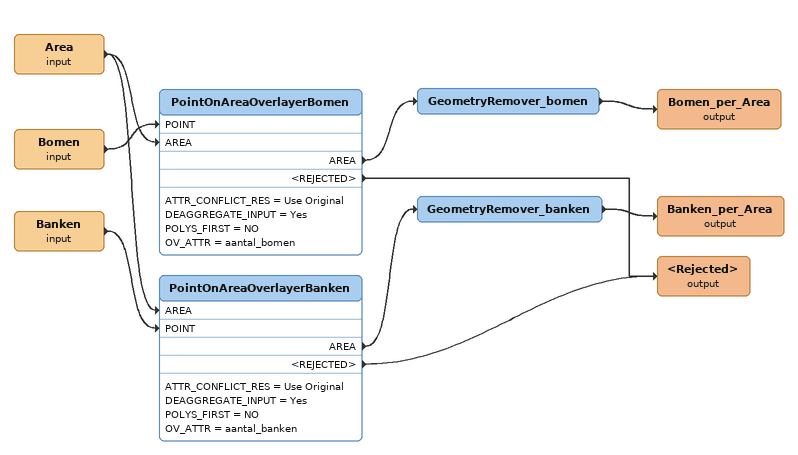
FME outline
Area (input)
    -> PointOnAreaOverlayerBomen [AREA]
    -> PointOnAreaOverlayerBanken [AREA]
Bomen (input)
    -> PointOnAreaOverlayerBomen [POINT]
PointOnAreaOverlayerBomen
    ATTR_CONFLICT_RES = Use Original
    DEAGGREGATE_INPUT = Yes
    POLYS_FIRST = NO
    OV_ATTR = aantal_bomen
    AREA -> GeometryRemover_bomen
    <REJECTED> -> <Rejected> (output)
GeometryRemover_bomen
    -> Bomen_per_Area (output)
Bomen_per_Area (output)
Banken (input)
    -> PointOnAreaOverlayerBanken [POINT]
PointOnAreaOverlayerBanken
    ATTR_CONFLICT_RES = Use Original
    DEAGGREGATE_INPUT = Yes
    POLYS_FIRST = NO
    OV_ATTR = aantal_banken
    AREA -> GeometryRemover_banken
    <REJECTED> -> <Rejected> (output)
GeometryRemover_banken
    -> Banken_per_Area (output)
Banken_per_Area (output)
<Rejected> (output)
